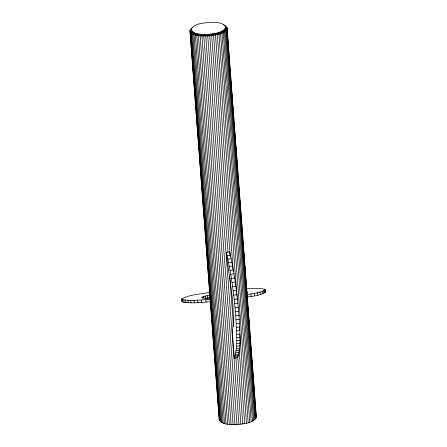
<?xml version="1.0" encoding="UTF-8"?>
<svg xmlns="http://www.w3.org/2000/svg" width="447" height="447" viewBox="0 0 447 447"><rect width="100%" height="100%" fill="white"/><g stroke="black" fill="none" stroke-linecap="round" stroke-linejoin="round"><path stroke-width="0.67" d="M234.284 358.114C238.614 344.57 236.15 329.825 235.765 315.856C234.06 294.528 231.194 273.246 226.333 252.393L229.596 251.985C234.457 272.838 237.323 294.12 239.028 315.448C239.413 329.417 241.877 344.162 237.541 357.712L234.284 358.114L232.328 332.143C235.927 305.452 228.858 278.816 226.333 252.393M210.112 299.155L189.953 31.027L190.232 29.658L192.193 27.619M223.673 24.859L225.618 25.904L227.076 27.77L256.366 417.051C253.013 423.717 243.464 423.655 236.944 424.583C231.35 424.253 221.198 425.656 219.209 418.956M191.098 29.468C194.071 23.356 202.765 23.333 208.704 22.445C214.169 22.68 223.159 21.361 225.819 27.334C222.841 33.447 214.152 33.464 208.213 34.358C202.748 34.117 193.752 35.442 191.098 29.468C192.098 37.28 204.352 35.179 209.911 35.397C215.219 34.318 225.998 34.162 225.769 26.781M191.467 28.301L191.238 31.184M225.573 26.267C226.886 34.067 214.923 34.419 209.626 35.425C204.888 35.285 191.21 36.95 191.456 29.653M189.953 31.027C193.774 37.291 203.34 35.788 209.704 35.838C215.437 34.71 225.489 34.676 227.076 27.77M210.33 298.674L210.034 299.004L210.425 299.328L210.699 301.792C201.256 302.066 191.372 304.066 182.102 301.786L181.672 298.914C190.12 294.282 200.591 294.277 209.945 292.344M246.979 294.696C252.924 293.394 259.813 293.187 265.054 289.818L264.926 289.399C259.104 287.522 252.684 288.706 246.649 288.678M246.945 297.031C252.957 296.16 259.998 295.568 265.328 292.282L265.054 289.818M246.923 292.919L247.431 292.232L246.856 291.98M209.989 295.009L203.581 296.473L201.658 297.618L204.625 298.194L210.168 298.143M206.084 298.345L210.263 297.467L210.056 295.623M227.098 255.673L230.356 255.271M227.853 259.126L231.116 258.724M228.596 262.73L231.859 262.328M229.322 266.473L232.585 266.066M230.032 270.334L233.289 269.932M230.713 274.302L233.977 273.899M231.378 278.358L234.636 277.95M232.01 282.482L235.267 282.079M232.608 286.661L235.871 286.253M233.178 290.874L236.441 290.466M233.714 295.104L236.971 294.696M234.206 299.328L237.469 298.92M234.664 303.535L237.921 303.127M235.077 307.704L238.335 307.296M235.446 311.816L238.704 311.408M235.765 315.856L239.028 315.448M236.044 319.806L239.307 319.398M236.273 323.645L239.536 323.237M236.452 327.36L239.715 326.958M236.586 330.936L239.843 330.534M236.664 334.362L239.922 333.954M236.692 337.608L239.955 337.206M236.67 340.675L239.933 340.268M236.603 343.547L239.86 343.14M236.48 346.207L239.737 345.799M236.307 348.643L239.564 348.235M236.083 350.85L239.346 350.442M235.815 352.817L239.078 352.409M235.496 354.532L238.759 354.125M235.139 355.991L238.396 355.583M234.731 357.187L237.994 356.784M181.672 298.914L181.823 299.328C191.093 301.602 200.977 299.602 210.425 299.328M210.699 301.792L210.313 301.462M225.579 27.284L225.908 28.519M265.328 292.282L264.926 289.399M264.607 290.299L264.887 292.763M263.607 290.835L263.886 293.299M262.059 291.416L262.339 293.88M259.986 292.042L260.26 294.5M257.416 292.696L257.69 295.154M254.382 293.372L254.661 295.836M250.929 294.065L251.203 296.523M247.102 294.757L247.375 297.216M207.425 295.512L207.699 297.976M205.899 299.674L206.179 302.138M205.268 296.009L205.547 298.467M203.581 296.473L203.793 298.322M202.402 296.903L202.541 298.138M201.614 299.954L201.888 302.412M197.619 300.149L197.898 302.613M193.981 300.272L194.255 302.731M190.735 300.311L191.014 302.775M187.936 300.272L188.215 302.731M185.617 300.149L185.891 302.613M183.806 299.948L184.086 302.412M182.538 299.674L182.817 302.138M181.823 299.328L182.102 301.786M256.366 417.051L255.913 414.33M227.009 29.128L256.226 417.733M226.797 27.116L227.059 30.603M227.322 34.084L227.478 36.173M227.741 39.654L227.948 42.437M228.21 45.924L228.417 48.706M228.629 51.494L228.836 54.277M229.099 57.764L229.311 60.546M229.518 63.334L229.73 66.117M229.993 69.598L230.199 72.386M230.412 75.174L230.669 78.655M230.881 81.438L231.088 84.226M231.3 87.009L231.507 89.797M231.769 93.278L231.982 96.066M232.244 99.547L232.451 102.335M232.658 105.118L232.87 107.906M233.133 111.387L233.289 113.477M233.552 116.958L233.759 119.746M234.021 123.227L234.234 126.009M234.44 128.797L234.653 131.58M234.91 135.067L235.122 137.849M235.329 140.637L235.541 143.42M235.804 146.901L236.01 149.689M236.223 152.477L236.429 155.26M236.692 158.741L236.904 161.529M237.111 164.312L237.323 167.1M237.58 170.581L237.793 173.369M238 176.152L238.262 179.638M238.475 182.421L238.681 185.209M238.944 188.69L239.1 190.78M239.363 194.261L239.575 197.049M239.832 200.53L240.045 203.312M240.251 206.101L240.464 208.883M240.726 212.37L240.883 214.459M241.145 217.94L241.352 220.723M241.615 224.21L241.827 226.992M242.034 229.78L242.246 232.563M242.503 236.044L242.715 238.832M242.922 241.62L243.134 244.403M243.397 247.884L243.604 250.672M243.816 253.455L244.079 256.941M244.285 259.724L244.498 262.512M244.755 265.993L244.911 268.083M245.174 271.564L245.386 274.352M245.649 277.833L245.856 280.615M246.068 283.404L246.275 286.192M246.537 289.673L246.75 292.455M247.426 301.513L247.638 304.295M247.845 307.083L248.057 309.866M248.32 313.353L248.526 316.135M248.739 318.923L248.996 322.404M249.208 325.187L249.415 327.975M249.627 330.763L249.834 333.546M250.096 337.027L250.309 339.815M250.571 343.296L250.778 346.084M250.99 348.867L251.197 351.655M251.46 355.136L251.667 357.924M251.879 360.707L252.086 363.495M252.348 366.976L252.561 369.758M252.767 372.547L253.03 376.028M253.242 378.816L253.449 381.598M253.661 384.386L253.868 387.169M254.131 390.656L254.337 393.438M254.55 396.226L254.812 399.707M255.019 402.49L255.231 405.278M255.438 408.066L255.65 410.849M226.657 29.815L255.874 418.426M226.104 30.502L255.321 419.113M225.718 27.904L225.802 29.072M225.444 28.502L225.534 29.664M225.349 31.184L254.566 419.789M225.003 29.105L225.092 30.267M224.383 29.709L224.467 30.877M224.405 31.838L253.622 420.448M223.584 30.312L223.673 31.48M223.282 32.469L252.499 421.08M222.623 30.893L222.712 32.061M221.991 33.072L251.208 421.677M221.511 31.452L221.6 32.614M220.55 33.631L249.767 422.236M220.265 31.972L220.354 33.134M218.907 32.447L218.996 33.614M218.969 34.145L248.186 422.75M217.471 32.877L217.555 34.045M217.27 34.609L236.96 296.462M237.117 298.551L237.223 299.948M239.368 328.5L239.475 329.892M239.838 334.769L246.493 423.214M215.974 33.257L216.057 34.419M215.476 35.011L233.278 271.798M239.145 349.794L244.693 423.616M214.437 33.581L214.526 34.743M213.599 35.352L230.199 256.12M237.743 356.41L242.822 423.963M229.596 251.985L229.741 253.974M212.901 33.849L212.99 35.011M211.671 35.631L227.953 252.22M229.736 275.9L233.557 326.74M235.915 358.081L240.888 424.237M211.375 34.061L211.459 35.229M209.822 34.229L209.911 35.397M209.704 35.838L238.922 424.449M208.213 34.358L208.296 35.52M207.721 35.978L236.944 424.583M206.553 34.43L206.637 35.598M205.749 36.045L234.971 424.65M204.866 34.453L204.955 35.615M203.81 36.034L233.032 424.639M203.184 34.408L203.273 35.576M201.927 35.956L231.144 424.561M201.53 34.307L201.619 35.475M200.116 35.799L229.333 424.404M199.932 34.14L200.021 35.307M198.418 33.911L198.502 35.078M198.401 35.576L227.618 424.181M197.004 33.626L197.093 34.793M196.803 35.279L226.02 423.89M195.725 33.285L195.814 34.453M195.333 34.922L224.55 423.532M194.59 32.894L194.68 34.061M194.015 34.508L223.237 423.113M193.618 32.469L193.702 33.637M192.802 32.011L192.892 33.173M192.864 34.033L222.081 422.638M192.16 31.53L192.244 32.692M191.674 31.033L191.757 32.201M191.886 33.508L221.109 422.113M191.199 28.893L191.288 30.061M191.338 30.536L191.428 31.698M191.104 32.938L220.321 421.543M190.511 32.329L219.734 420.934M191.439 45.678L191.545 47.069M192.802 63.787L192.903 65.178M193.221 69.358L193.322 70.749M193.691 75.621L193.797 77.018M194.579 87.461L194.685 88.858M195.468 99.301L195.574 100.692M197.25 122.981L197.356 124.372M198.613 141.09L198.719 142.481M199.032 146.661L199.138 148.052M199.502 152.924L199.608 154.321M200.39 164.764L200.496 166.161M201.284 176.604L201.39 178.001M202.173 188.444L202.279 189.835M203.061 200.284L203.167 201.675M204.843 223.964L204.95 225.355M205.313 230.233L205.419 231.624M206.207 242.067L206.307 243.464M206.626 247.644L206.726 249.035M207.095 253.907L207.201 255.304M207.984 265.747L208.09 267.138M208.878 277.587L208.978 278.978M210.654 301.267L210.76 302.658M211.129 307.536L211.23 308.927M212.018 319.376L212.124 320.767M212.437 324.947L212.543 326.338M212.906 331.21L213.012 332.607M213.8 343.05L213.901 344.447M214.689 354.89L214.795 356.281M215.577 366.73L215.683 368.121M216.471 378.57L216.572 379.961M216.94 384.839L217.046 386.23M217.829 396.679L217.935 398.07M218.248 402.25L218.354 403.641M218.723 408.513L218.823 409.91M189.986 30.346L210.291 299.814M210.392 301.205L219.348 420.297M210.269 301.239L219.175 419.632"/></g></svg>
